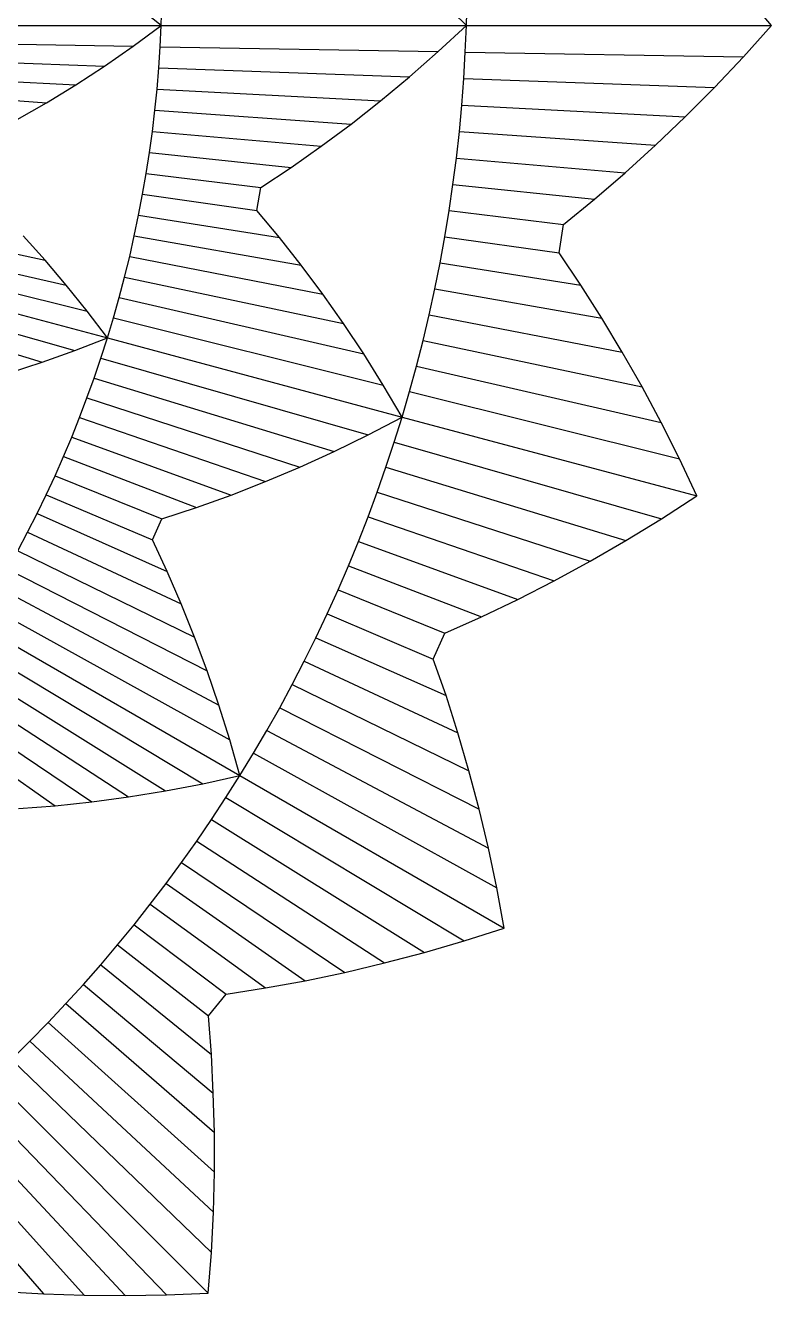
# Model space of a CAD drawing. Header units: metres. Extents: x -32.5 to 30, y -28.8 to 31.2.
# Drawn here: x 17.77 to 30, y -20.81 to 0 of the extents above; entities that cross this region are included whole.
import ezdxf

# ---------------------------------------------------------------- set-up
doc = ezdxf.new("R2010")
doc.units = ezdxf.units.M
for name, color, linetype in [('Fill', 3, 'Continuous'), ('Inner', 2, 'Continuous'), ('Outer', 1, 'Continuous')]:
    doc.layers.add(name, color=color, linetype=linetype)

msp = doc.modelspace()

# ---------------------------------------------------------------- linework, layer by layer
at = {"layer": 'Fill'}
for p, q in [((15, 0), (20, 0)), ((20, 0), (25, 0)), ((25, 0), (30, 0)), ((14.984, -0.262), (19.539, -0.341)), ((19.983, -0.349), (24.538, -0.428)), ((14.963, -0.523), (19.072, -0.666)), ((24.982, -0.436), (29.537, -0.516)), ((14.938, -0.783), (18.599, -0.975)), ((19.96, -0.697), (24.069, -0.84)), ((24.957, -0.872), (29.066, -1.015)), ((14.908, -1.042), (18.122, -1.267)), ((19.931, -1.045), (23.593, -1.236)), ((19.896, -1.391), (23.11, -1.616)), ((24.924, -1.306), (28.586, -1.498)), ((19.855, -1.737), (22.622, -1.979)), ((24.884, -1.74), (28.098, -1.965)), ((19.808, -2.082), (22.128, -2.326)), ((24.836, -2.173), (27.603, -2.415)), ((19.754, -2.426), (21.629, -2.656)), ((24.78, -2.605), (27.101, -2.848)), ((19.695, -2.768), (21.566, -3.031)), ((14.509, -3.084), (18.096, -3.846)), ((19.63, -3.109), (21.935, -3.474)), ((24.717, -3.035), (26.592, -3.265)), ((14.44, -3.334), (18.445, -4.258)), ((19.559, -3.449), (22.295, -3.931)), ((24.647, -3.464), (26.517, -3.727)), ((14.366, -3.582), (18.786, -4.684)), ((14.288, -3.828), (19.117, -5.122)), ((19.483, -3.787), (22.646, -4.402)), ((24.569, -3.891), (26.873, -4.256)), ((14.205, -4.073), (18.584, -5.329)), ((19.4, -4.124), (22.986, -4.886)), ((14.119, -4.317), (18.05, -5.519)), ((24.483, -4.317), (27.219, -4.799)), ((19.311, -4.458), (23.317, -5.383)), ((24.391, -4.741), (27.554, -5.356)), ((19.217, -4.791), (23.637, -5.893)), ((19.117, -5.122), (23.947, -6.417)), ((24.291, -5.163), (27.877, -5.925)), ((19.012, -5.451), (23.391, -6.707)), ((24.183, -5.583), (28.189, -6.508)), ((18.9, -5.778), (22.832, -6.98)), ((24.069, -6.001), (28.489, -7.103)), ((18.783, -6.103), (22.271, -7.236)), ((18.661, -6.425), (21.708, -7.475)), ((23.947, -6.417), (28.777, -7.711)), ((18.533, -6.745), (21.143, -7.695)), ((23.818, -6.83), (28.197, -8.085)), ((18.399, -7.063), (20.578, -7.899)), ((23.682, -7.24), (27.613, -8.442)), ((18.26, -7.378), (20.012, -8.085)), ((18.116, -7.69), (19.855, -8.428)), ((23.539, -7.648), (27.026, -8.781)), ((17.966, -7.999), (20.098, -8.948)), ((23.388, -8.053), (26.435, -9.102)), ((17.811, -8.306), (20.329, -9.48)), ((23.231, -8.455), (25.842, -9.406)), ((17.651, -8.609), (20.547, -10.022)), ((17.486, -8.91), (20.753, -10.574)), ((23.067, -8.855), (25.246, -9.691)), ((17.316, -9.207), (20.945, -11.137)), ((22.896, -9.251), (24.648, -9.958)), ((17.14, -9.501), (21.124, -11.709)), ((22.719, -9.643), (24.457, -10.382)), ((16.96, -9.792), (21.29, -12.292)), ((16.774, -10.079), (20.679, -12.425)), ((22.534, -10.033), (24.666, -10.982)), ((16.584, -10.363), (20.07, -12.541)), ((22.343, -10.419), (24.861, -11.593)), ((16.389, -10.643), (19.464, -12.64)), ((22.145, -10.801), (25.041, -12.214)), ((16.189, -10.92), (18.861, -12.722)), ((15.985, -11.193), (18.26, -12.786)), ((21.941, -11.18), (25.208, -12.844)), ((21.73, -11.554), (25.36, -13.484)), ((21.513, -11.925), (25.498, -14.134)), ((21.29, -12.292), (25.62, -14.792)), ((21.06, -12.654), (24.965, -15)), ((20.824, -13.012), (24.311, -15.191)), ((20.582, -13.366), (23.657, -15.363)), ((20.334, -13.716), (23.006, -15.518)), ((20.081, -14.061), (22.356, -15.654)), ((19.821, -14.401), (21.709, -15.772)), ((19.555, -14.736), (21.064, -15.873)), ((19.284, -15.067), (20.773, -16.23)), ((19.008, -15.392), (20.821, -16.861)), ((18.726, -15.713), (20.853, -17.498)), ((18.438, -16.028), (20.87, -18.142)), ((18.145, -16.338), (20.87, -18.791)), ((17.847, -16.643), (20.854, -19.446)), ((17.544, -16.942), (20.821, -20.107)), ((17.236, -17.236), (20.771, -20.771)), ((16.923, -17.524), (20.087, -20.801)), ((16.605, -17.806), (19.409, -20.813)), ((16.282, -18.083), (18.736, -20.808)), ((15.955, -18.354), (18.069, -20.786))]:
    msp.add_line(p, q, dxfattribs=at)
at = {"layer": 'Inner'}
for p, q in [((25, 0), (25.01, 0.437)), ((20, 0), (20.011, 0.349)), ((19.983, -0.349), (20, 0)), ((24.982, -0.436), (25, 0)), ((19.96, -0.697), (19.983, -0.349)), ((24.957, -0.872), (24.982, -0.436)), ((19.931, -1.045), (19.96, -0.697)), ((24.924, -1.306), (24.957, -0.872)), ((19.896, -1.391), (19.931, -1.045)), ((19.855, -1.737), (19.896, -1.391)), ((24.884, -1.74), (24.924, -1.306)), ((19.808, -2.082), (19.855, -1.737)), ((24.836, -2.173), (24.884, -1.74)), ((19.754, -2.426), (19.808, -2.082)), ((24.78, -2.605), (24.836, -2.173)), ((19.695, -2.768), (19.754, -2.426)), ((24.717, -3.035), (24.78, -2.605)), ((19.63, -3.109), (19.695, -2.768)), ((19.559, -3.449), (19.63, -3.109)), ((24.647, -3.464), (24.717, -3.035)), ((19.483, -3.787), (19.559, -3.449)), ((24.569, -3.891), (24.647, -3.464)), ((19.4, -4.124), (19.483, -3.787)), ((24.483, -4.317), (24.569, -3.891)), ((19.311, -4.458), (19.4, -4.124)), ((24.391, -4.741), (24.483, -4.317)), ((19.217, -4.791), (19.311, -4.458)), ((24.291, -5.163), (24.391, -4.741)), ((19.117, -5.122), (19.217, -4.791)), ((19.012, -5.451), (19.117, -5.122)), ((24.183, -5.583), (24.291, -5.163)), ((18.9, -5.778), (19.012, -5.451)), ((24.069, -6.001), (24.183, -5.583)), ((18.783, -6.103), (18.9, -5.778)), ((23.947, -6.417), (24.069, -6.001)), ((18.661, -6.425), (18.783, -6.103)), ((18.533, -6.745), (18.661, -6.425)), ((23.818, -6.83), (23.947, -6.417)), ((18.399, -7.063), (18.533, -6.745)), ((23.682, -7.24), (23.818, -6.83)), ((18.26, -7.378), (18.399, -7.063)), ((23.539, -7.648), (23.682, -7.24)), ((18.116, -7.69), (18.26, -7.378)), ((17.966, -7.999), (18.116, -7.69)), ((23.388, -8.053), (23.539, -7.648)), ((17.811, -8.306), (17.966, -7.999)), ((23.231, -8.455), (23.388, -8.053)), ((17.651, -8.609), (17.811, -8.306)), ((23.067, -8.855), (23.231, -8.455)), ((22.896, -9.251), (23.067, -8.855)), ((22.719, -9.643), (22.896, -9.251)), ((22.534, -10.033), (22.719, -9.643)), ((22.343, -10.419), (22.534, -10.033)), ((22.145, -10.801), (22.343, -10.419)), ((21.941, -11.18), (22.145, -10.801)), ((21.73, -11.554), (21.941, -11.18)), ((21.513, -11.925), (21.73, -11.554)), ((21.29, -12.292), (21.513, -11.925)), ((21.06, -12.654), (21.29, -12.292)), ((20.824, -13.012), (21.06, -12.654)), ((20.582, -13.366), (20.824, -13.012)), ((20.334, -13.716), (20.582, -13.366)), ((20.081, -14.061), (20.334, -13.716)), ((19.821, -14.401), (20.081, -14.061)), ((19.555, -14.736), (19.821, -14.401)), ((19.284, -15.067), (19.555, -14.736)), ((19.008, -15.392), (19.284, -15.067)), ((18.726, -15.713), (19.008, -15.392)), ((18.438, -16.028), (18.726, -15.713)), ((18.145, -16.338), (18.438, -16.028)), ((17.847, -16.643), (18.145, -16.338)), ((17.544, -16.942), (17.847, -16.643))]:
    msp.add_line(p, q, dxfattribs=at)
at = {"layer": 'Outer'}
for p, q in [((25, 0), (24.566, 0.429)), ((30, 0), (29.565, 0.516)), ((20, 0), (19.566, 0.342)), ((19.539, -0.341), (20, 0)), ((24.538, -0.428), (25, 0)), ((29.537, -0.516), (30, 0)), ((19.072, -0.666), (19.539, -0.341)), ((24.069, -0.84), (24.538, -0.428)), ((29.066, -1.015), (29.537, -0.516)), ((18.599, -0.975), (19.072, -0.666)), ((18.122, -1.267), (18.599, -0.975)), ((23.593, -1.236), (24.069, -0.84)), ((28.586, -1.498), (29.066, -1.015)), ((23.11, -1.616), (23.593, -1.236)), ((17.641, -1.543), (18.122, -1.267)), ((22.622, -1.979), (23.11, -1.616)), ((28.098, -1.965), (28.586, -1.498)), ((22.128, -2.326), (22.622, -1.979)), ((27.603, -2.415), (28.098, -1.965)), ((21.629, -2.656), (22.128, -2.326)), ((27.101, -2.848), (27.603, -2.415)), ((21.566, -3.031), (21.629, -2.656)), ((26.592, -3.265), (27.101, -2.848)), ((21.935, -3.474), (21.566, -3.031)), ((26.517, -3.727), (26.592, -3.265)), ((18.096, -3.846), (17.737, -3.448)), ((22.295, -3.931), (21.935, -3.474)), ((26.873, -4.256), (26.517, -3.727)), ((18.445, -4.258), (18.096, -3.846)), ((22.646, -4.402), (22.295, -3.931)), ((18.786, -4.684), (18.445, -4.258)), ((27.219, -4.799), (26.873, -4.256)), ((22.986, -4.886), (22.646, -4.402)), ((19.117, -5.122), (18.786, -4.684)), ((23.317, -5.383), (22.986, -4.886)), ((27.554, -5.356), (27.219, -4.799)), ((18.584, -5.329), (19.117, -5.122)), ((18.05, -5.519), (18.584, -5.329)), ((23.637, -5.893), (23.317, -5.383)), ((27.877, -5.925), (27.554, -5.356)), ((17.515, -5.691), (18.05, -5.519)), ((23.947, -6.417), (23.637, -5.893)), ((28.189, -6.508), (27.877, -5.925)), ((23.391, -6.707), (23.947, -6.417)), ((28.489, -7.103), (28.189, -6.508)), ((22.832, -6.98), (23.391, -6.707)), ((22.271, -7.236), (22.832, -6.98)), ((21.708, -7.475), (22.271, -7.236)), ((28.777, -7.711), (28.489, -7.103)), ((21.143, -7.695), (21.708, -7.475)), ((20.578, -7.899), (21.143, -7.695)), ((20.012, -8.085), (20.578, -7.899)), ((28.197, -8.085), (28.777, -7.711)), ((19.855, -8.428), (20.012, -8.085)), ((27.613, -8.442), (28.197, -8.085)), ((20.098, -8.948), (19.855, -8.428)), ((27.026, -8.781), (27.613, -8.442)), ((20.329, -9.48), (20.098, -8.948)), ((26.435, -9.102), (27.026, -8.781)), ((25.842, -9.406), (26.435, -9.102)), ((20.547, -10.022), (20.329, -9.48)), ((25.246, -9.691), (25.842, -9.406)), ((24.648, -9.958), (25.246, -9.691)), ((24.457, -10.382), (24.648, -9.958)), ((20.753, -10.574), (20.547, -10.022)), ((24.666, -10.982), (24.457, -10.382)), ((20.945, -11.137), (20.753, -10.574)), ((24.861, -11.593), (24.666, -10.982)), ((21.124, -11.709), (20.945, -11.137)), ((25.041, -12.214), (24.861, -11.593)), ((21.29, -12.292), (21.124, -11.709)), ((25.208, -12.844), (25.041, -12.214)), ((20.07, -12.541), (20.679, -12.425)), ((20.679, -12.425), (21.29, -12.292)), ((18.861, -12.722), (19.464, -12.64)), ((19.464, -12.64), (20.07, -12.541)), ((17.664, -12.833), (18.26, -12.786)), ((18.26, -12.786), (18.861, -12.722)), ((25.36, -13.484), (25.208, -12.844)), ((25.498, -14.134), (25.36, -13.484)), ((25.62, -14.792), (25.498, -14.134)), ((24.965, -15), (25.62, -14.792)), ((23.657, -15.363), (24.311, -15.191)), ((24.311, -15.191), (24.965, -15)), ((23.006, -15.518), (23.657, -15.363)), ((22.356, -15.654), (23.006, -15.518)), ((21.064, -15.873), (21.709, -15.772)), ((21.709, -15.772), (22.356, -15.654)), ((20.773, -16.23), (21.064, -15.873)), ((20.821, -16.861), (20.773, -16.23)), ((20.853, -17.498), (20.821, -16.861)), ((20.87, -18.142), (20.853, -17.498)), ((20.87, -18.791), (20.87, -18.142)), ((20.854, -19.446), (20.87, -18.791)), ((20.821, -20.107), (20.854, -19.446)), ((20.771, -20.771), (20.821, -20.107)), ((17.409, -20.747), (18.069, -20.786)), ((18.069, -20.786), (18.736, -20.808)), ((18.736, -20.808), (19.409, -20.813)), ((19.409, -20.813), (20.087, -20.801)), ((20.087, -20.801), (20.771, -20.771))]:
    msp.add_line(p, q, dxfattribs=at)

doc.saveas('drawing.dxf')
